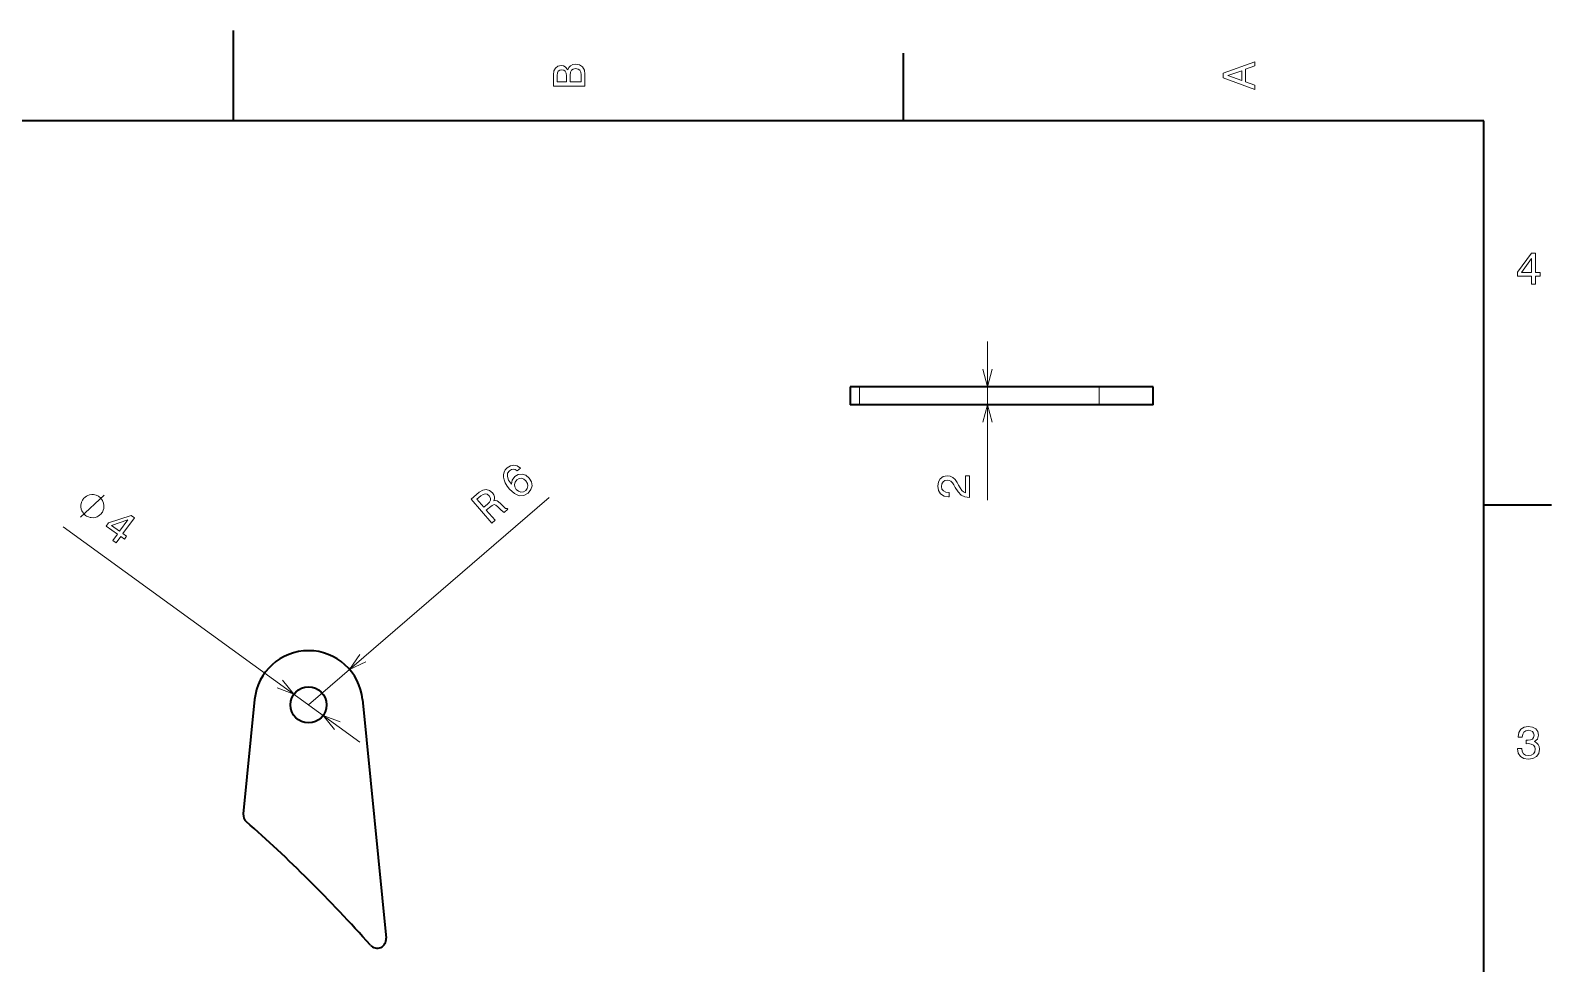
# Model space of a CAD drawing. Extents: x 0 to 297, y 0 to 210.
# Drawn here: x 126 to 294.5, y 106.7 to 210 of the extents above; entities that cross this region are included whole.
import ezdxf

# ---------------------------------------------------------------- set-up
doc = ezdxf.new("R2010")
doc.units = 0

msp = doc.modelspace()

# ---------------------------------------------------------------- linework, layer by layer
at = {"color": 7, "lineweight": 35, "ltscale": 0.25}
msp.add_line((148.5, 200), (148.5, 210), dxfattribs=at)
at = {"color": 7, "lineweight": 35, "ltscale": 0.1875}
for p, q in [((222.699997, 200), (222.699997, 207.5)), ((287, 157.5), (294.5, 157.5))]:
    msp.add_line(p, q, dxfattribs=at)
at = {"color": 7, "lineweight": 35}
for p, q in [((287, 200), (10, 200)), ((287, 10), (287, 200)), ((244.370346, 170.556), (217.823196, 170.556)), ((244.370346, 168.556), (217.823196, 168.556)), ((162.783203, 135.932419), (165.405472, 109.515091))]:
    msp.add_line(p, q, dxfattribs=at)
at = {"color": 7, "lineweight": 13, "ltscale": 0.438651}
msp.add_line((232.029068, 158.009949), (232.029068, 175.556), dxfattribs=at)
at = {"color": 7, "lineweight": 35, "ltscale": 0.025}
for p, q in [((217.823196, 170.556), (216.823196, 170.556)), ((217.823196, 168.556), (216.823196, 168.556))]:
    msp.add_line(p, q, dxfattribs=at)
at = {"color": 7, "lineweight": 35, "ltscale": 0.05}
for p, q in [((216.823196, 170.556), (216.823196, 168.556)), ((250.370346, 168.556), (250.370346, 170.556))]:
    msp.add_line(p, q, dxfattribs=at)
at = {"color": 7, "lineweight": 13, "ltscale": 0.05}
for p, q in [((217.823196, 170.556), (217.823196, 168.556)), ((244.370346, 168.556), (244.370346, 170.556))]:
    msp.add_line(p, q, dxfattribs=at)
at = {"color": 7, "lineweight": 35, "ltscale": 0.149266}
for p, q in [((250.341003, 170.556), (244.370346, 170.556)), ((250.341003, 168.556), (244.370346, 168.556))]:
    msp.add_line(p, q, dxfattribs=at)
at = {"color": 7, "lineweight": 35, "ltscale": 0.000734}
for p, q in [((250.370346, 170.556), (250.341003, 170.556)), ((250.370346, 168.556), (250.341003, 168.556))]:
    msp.add_line(p, q, dxfattribs=at)
at = {"color": 7, "lineweight": 13}
for p, q in [((156.812561, 135.339752), (183.479477, 158.308975)), ((129.62851, 155.064728), (162.47818, 131.228714))]:
    msp.add_line(p, q, dxfattribs=at)
at = {"color": 7, "lineweight": 35, "ltscale": 0.318147}
msp.add_line((150.841888, 135.932419), (149.584869, 123.268776), dxfattribs=at)
at = {"color": 7, "lineweight": 13}
for points in [[(185.542007, 205.630417), (185.249496, 205.983429), (185.052811, 206.074219), (184.81073, 206.104477), (184.432495, 206.03891), (184.160156, 205.842224), (183.993729, 205.524506), (183.933212, 205.080704), (183.933212, 203.835022), (187.433212, 203.835022), (187.433212, 205.151306), (187.36261, 205.620331), (187.155838, 205.968307), (186.828018, 206.185165), (186.384216, 206.260818), (186.08667, 206.215424), (185.839554, 206.094391), (185.65799, 205.897705)], [(185.385666, 204.984879), (185.385666, 204.298996), (184.351807, 204.298996), (184.351807, 205.025223), (184.382065, 205.297562), (184.472839, 205.489197), (184.629181, 205.605194), (184.86116, 205.645538), (185.093155, 205.600143), (185.254532, 205.479111), (185.355408, 205.272339)], [(187.014618, 205.095825), (187.014618, 204.298996), (185.809296, 204.298996), (185.809296, 205.050446), (185.844589, 205.368164), (185.9505, 205.595108), (186.132065, 205.731277), (186.394302, 205.776657), (186.671692, 205.731277), (186.863327, 205.605194), (186.979324, 205.393372)], [(261.633209, 203.466858), (261.633209, 203.930847), (260.604401, 204.298996), (260.604401, 205.695969), (261.633209, 206.064133), (261.633209, 206.538193), (258.128174, 205.257217), (258.128174, 204.742798)], [(260.17572, 204.460388), (258.632477, 205), (260.17572, 205.539627)], [(292.277374, 181.916794), (292.731262, 181.916794), (292.731262, 182.784225), (293.23056, 182.784225), (293.23056, 183.187683), (292.731262, 183.187683), (292.731262, 185.341141), (292.272339, 185.341141), (290.739197, 183.228027), (290.739197, 182.784225), (292.277374, 182.784225)], [(291.162842, 183.187683), (292.277374, 184.756134), (292.277374, 183.187683)], [(180.272446, 161.560913), (179.933243, 161.807892), (179.567627, 161.892334), (179.182724, 161.813736), (178.80368, 161.573776), (178.601257, 161.352829), (178.468918, 161.112381), (178.398987, 160.84581), (178.398605, 160.552612), (178.464996, 160.243698), (178.60144, 159.915283), (178.807968, 159.567322), (179.085602, 159.214081), (179.61412, 158.724136), (180.14035, 158.491821), (180.646301, 158.514923), (181.128098, 158.790146), (181.439514, 159.178177), (181.567581, 159.601334), (181.507446, 160.042084), (181.263016, 160.45723), (180.885376, 160.764282), (180.469345, 160.89183), (180.046631, 160.833923), (179.657715, 160.605423), (179.360535, 160.216324), (179.276825, 159.764832), (178.972107, 160.234528), (178.834366, 160.641724), (178.866913, 160.982605), (179.074097, 161.267548), (179.291473, 161.40155), (179.505798, 161.446365), (179.716522, 161.394913), (179.920898, 161.258102)], [(180.89566, 160.134155), (181.060974, 159.857208), (181.111969, 159.581635), (181.045334, 159.311249), (180.864258, 159.08873), (180.605896, 158.932755), (180.331909, 158.903091), (180.06311, 158.991058), (179.821381, 159.202179), (179.655518, 159.472), (179.607819, 159.743759), (179.68486, 160.009796), (179.885559, 160.25589), (180.128113, 160.391586), (180.387878, 160.422302), (180.649567, 160.334854)], [(230.029068, 158.297409), (230.029068, 160.703018), (229.595352, 160.703018), (229.595352, 158.801727), (229.358322, 158.907639), (229.161636, 159.089188), (228.803574, 159.648987), (228.652267, 159.946533), (228.43541, 160.279388), (228.183258, 160.516418), (227.885696, 160.652588), (227.547806, 160.703018), (227.124176, 160.617294), (226.791321, 160.380264), (226.579498, 160.017151), (226.50386, 159.548126), (226.589584, 159.06398), (226.82663, 158.695816), (227.204865, 158.458786), (227.704147, 158.378098), (227.77475, 158.378098), (227.77475, 158.837036), (227.734406, 158.837036), (227.391464, 158.882416), (227.139297, 159.018585), (226.977921, 159.235443), (226.92244, 159.522903), (226.97287, 159.815414), (227.098953, 160.032272), (227.295639, 160.173492), (227.542755, 160.223923), (227.77475, 160.188614), (227.971436, 160.092789), (228.142899, 159.931412), (228.294205, 159.709503), (228.455582, 159.411957), (228.768265, 158.917725), (229.10112, 158.569733), (229.504578, 158.362961), (230.013947, 158.297409)], [(133.908249, 156.592514), (133.976776, 156.686935), (134.066589, 156.910049), (134.122147, 157.085953), (134.143448, 157.21463), (134.15181, 157.424789), (134.112946, 157.66922), (134.03981, 157.866409), (133.979645, 157.982147), (133.872269, 158.132141), (133.717667, 158.316376), (133.623245, 158.384903), (133.528809, 158.453415), (133.305695, 158.543243), (133.129807, 158.598801), (133.001114, 158.620102), (132.790955, 158.628448), (132.546539, 158.589584), (132.349335, 158.516464), (132.233612, 158.456299), (132.083618, 158.348907), (131.899368, 158.194321), (131.830856, 158.099884), (131.762329, 158.005463), (131.672516, 157.782349), (131.616959, 157.606445), (131.595642, 157.477768), (131.587296, 157.267609), (131.62616, 157.023193), (131.699295, 156.825989), (131.75946, 156.710251), (131.866837, 156.560272), (132.021439, 156.376022), (132.11586, 156.307495), (132.210297, 156.238983), (132.433395, 156.14917), (132.609299, 156.093597), (132.737991, 156.072296), (132.948151, 156.06395), (133.192566, 156.102814), (133.389771, 156.175934), (133.505493, 156.236115), (133.655487, 156.343491), (133.839737, 156.498077)], [(177.113907, 155.465698), (177.469269, 155.77179), (176.504913, 156.891388), (176.867935, 157.204071), (177.145294, 157.422989), (177.359497, 157.514313), (177.559814, 157.467209), (177.792221, 157.274673), (178.107544, 156.94722), (178.324661, 156.741516), (178.485718, 156.647278), (178.886932, 156.992859), (178.824402, 157.06546), (178.644348, 157.096756), (178.442627, 157.269135), (178.047256, 157.674057), (177.709122, 157.935272), (177.53566, 157.958923), (177.335556, 157.913025), (177.406128, 158.140213), (177.397919, 158.366119), (177.321884, 158.593491), (177.17038, 158.815765), (176.840408, 159.090652), (176.480209, 159.199738), (176.102936, 159.127716), (175.716248, 158.88118), (174.829727, 158.117584)], [(175.896652, 158.470795), (176.14949, 158.648651), (176.376343, 158.71756), (176.594711, 158.672699), (176.81012, 158.492157), (176.962799, 158.23761), (176.974838, 158.014999), (176.858307, 157.794815), (176.634018, 157.568359), (176.225159, 157.216187), (175.464859, 158.098877)], [(135.143021, 153.534393), (135.510376, 153.267838), (136.019821, 153.96991), (136.42392, 153.676697), (136.660873, 154.003235), (136.25676, 154.296463), (137.521469, 156.039429), (137.150024, 156.308945), (134.668121, 155.499054), (134.407486, 155.139847), (135.652451, 154.236481)], [(134.987305, 155.21759), (136.810532, 155.832489), (135.889404, 154.563034)], [(290.729126, 130.51622), (290.729126, 130.480911), (290.809814, 129.996765), (291.046844, 129.633652), (291.420044, 129.401657), (291.914276, 129.315933), (292.438782, 129.401657), (292.832153, 129.623566), (293.08429, 129.976593), (293.175079, 130.430481), (293.134735, 130.728027), (293.023773, 130.970108), (292.842224, 131.156708), (292.600159, 131.292877), (292.927948, 131.565216), (293.043945, 131.998932), (292.968292, 132.392303), (292.751434, 132.68985), (292.398407, 132.87645), (291.914276, 132.942017), (291.460388, 132.861313), (291.112396, 132.63942), (290.885468, 132.286392), (290.809814, 131.817368), (290.809814, 131.782074), (291.258636, 131.782074), (291.299011, 132.104828), (291.430115, 132.336823), (291.641937, 132.478027), (291.939484, 132.528473), (292.201721, 132.488113), (292.393372, 132.382217), (292.509369, 132.210739), (292.554749, 131.97876), (292.509369, 131.731628), (292.388336, 131.565216), (292.176514, 131.46434), (291.889069, 131.434082), (291.692383, 131.439133), (291.692383, 131.04071), (291.939484, 131.050797), (292.257202, 131.005417), (292.494232, 130.884369), (292.635468, 130.687683), (292.685883, 130.430481), (292.630402, 130.13797), (292.484161, 129.921112), (292.252167, 129.784943), (291.944519, 129.739563), (291.626801, 129.789993), (291.394806, 129.941284), (291.248566, 130.183365), (291.193085, 130.51622)]]:
    msp.add_lwpolyline(points, close=True, dxfattribs=at)
for points in [[(231.511429, 172.487854), (232.029068, 170.556), (232.546707, 172.487854)], [(232.546707, 166.624146), (232.029068, 168.556), (231.511429, 166.624146)], [(131.558517, 156.135345), (134.180588, 158.557053)], [(162.484573, 140.908463), (161.358658, 139.255478), (163.160217, 140.124039)], [(153.326202, 137.229935), (155.193802, 136.514328), (153.934204, 138.067856)], [(160.298904, 133.449585), (158.431305, 134.165176), (159.690903, 132.611649)]]:
    msp.add_lwpolyline(points, dxfattribs=at)
at = {"color": 7, "lineweight": 35}
msp.add_circle((156.812561, 135.339752), 2, dxfattribs=at)
for centre, radius, start, end in [((156.812561, 135.339752), 6, 5.668771, 174.331235), ((150.579971, 123.169998), 1, 174.331235, 228.763857), ((164.410355, 109.416313), 1, 221.871186, 5.668771)]:
    msp.add_arc(centre, radius, start, end, dxfattribs=at)
msp.add_ellipse((154.553772, 97.921608), major_axis=(32.939102, -37.650261), ratio=0.279859, start_param=1.6137698517, end_param=2.0147643919, dxfattribs=at)

doc.saveas('drawing.dxf')
